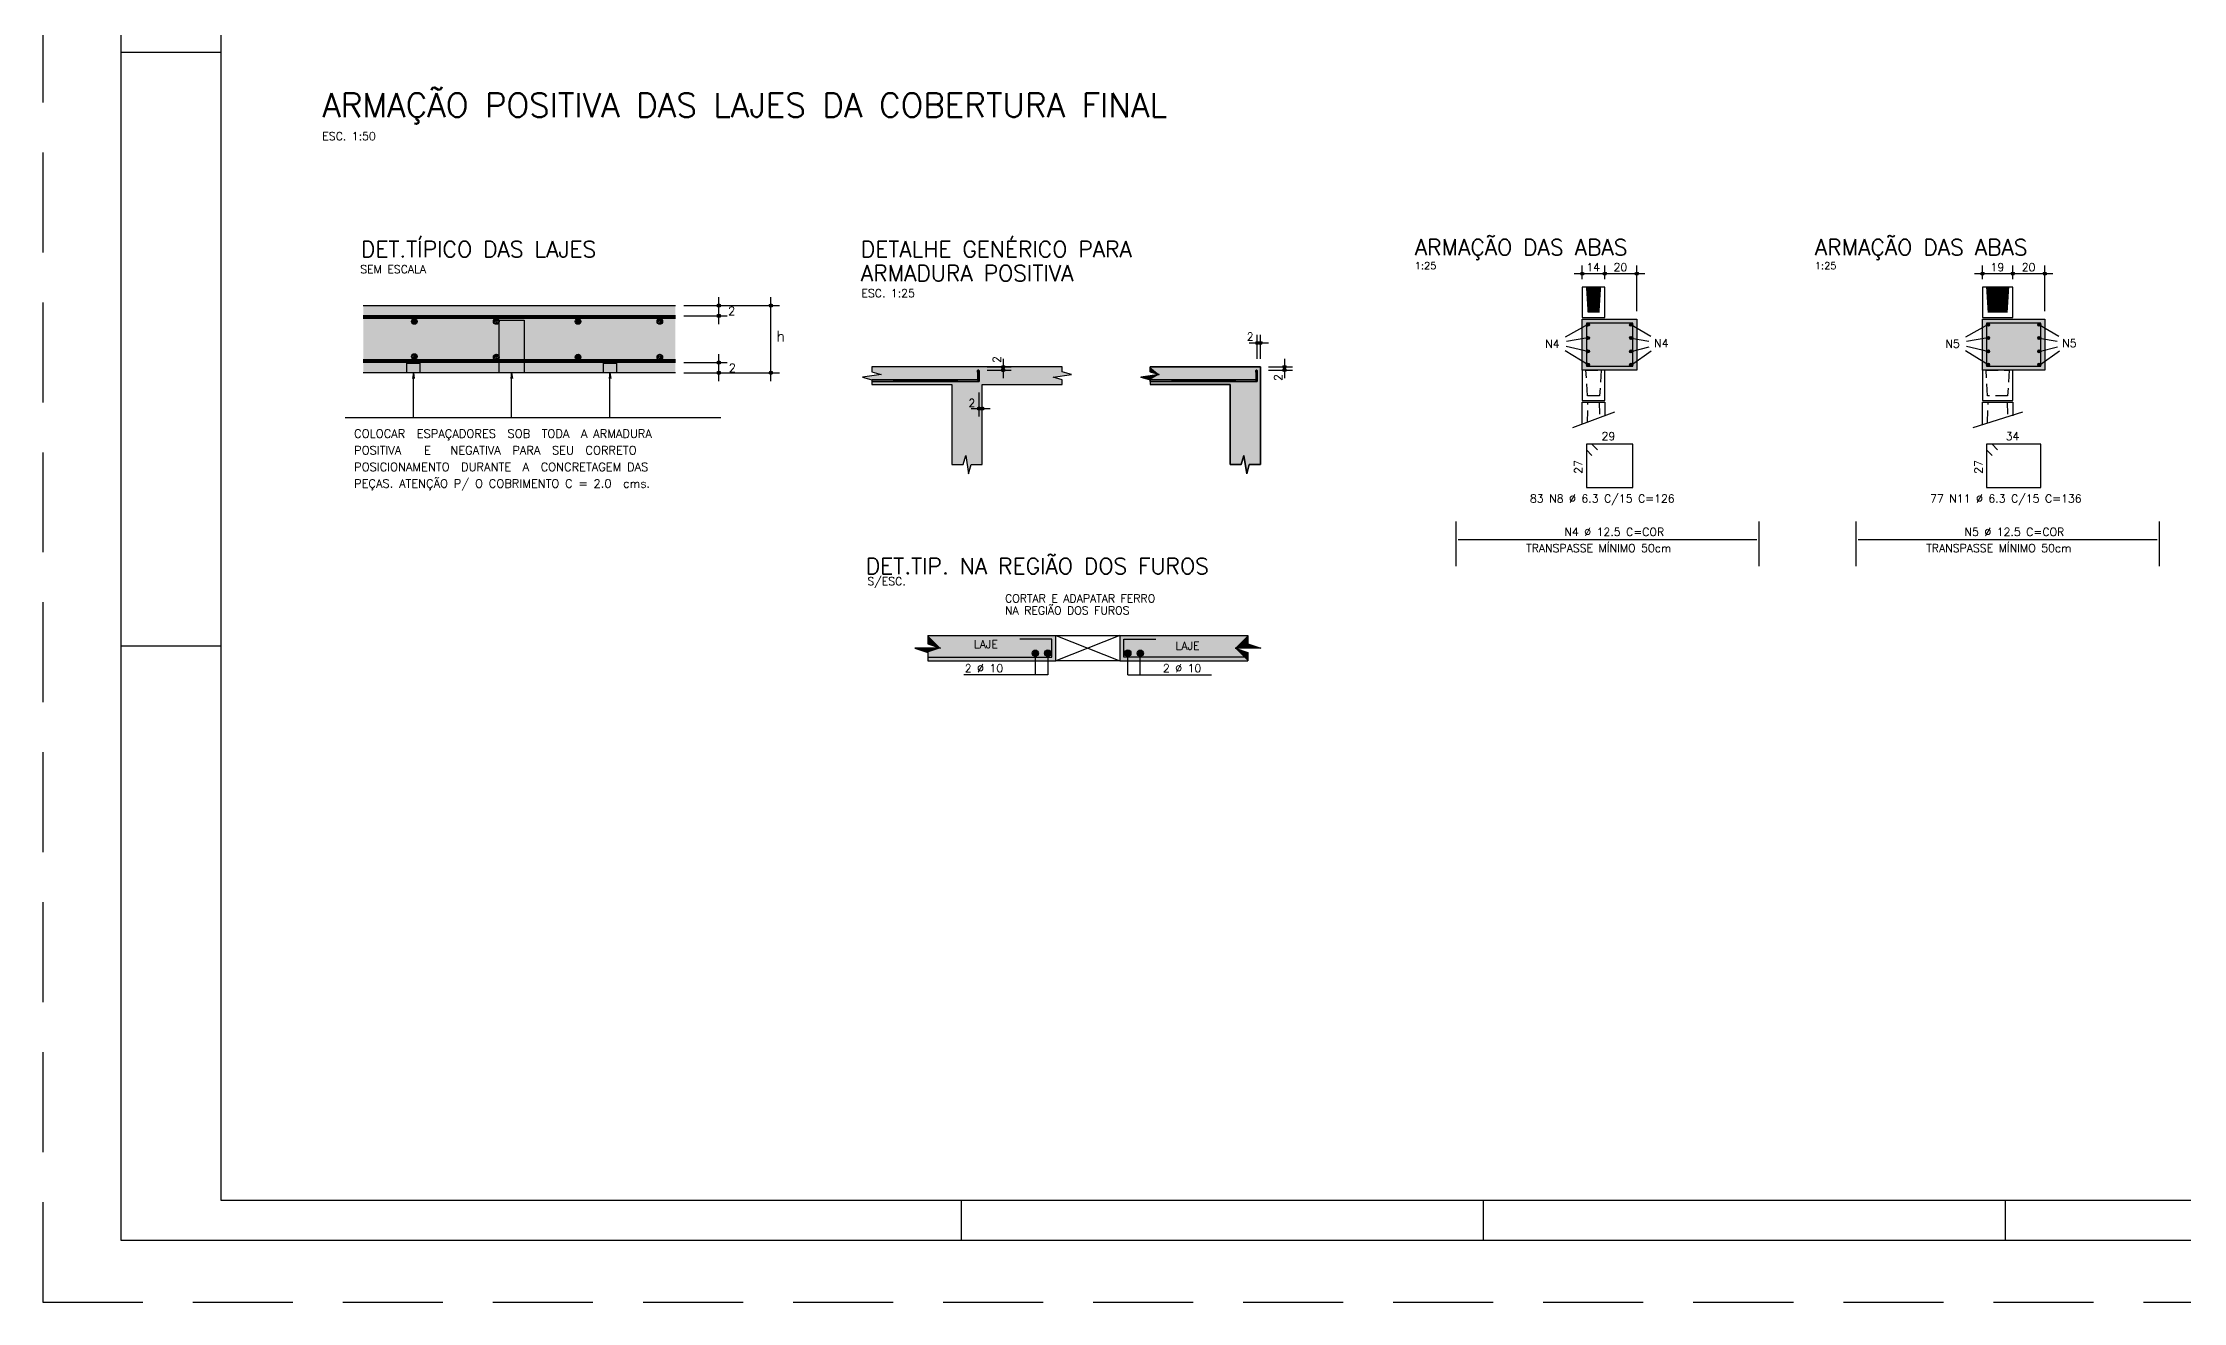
# Model space of a CAD drawing. Extents: x -1 to 121, y -1 to 61.
# Drawn here: x -1.4 to 52.1, y -1.4 to 30 of the extents above; entities that cross this region are included whole.
import ezdxf

# ---------------------------------------------------------------- set-up
doc = ezdxf.new("R2010")
doc.units = 0
doc.header["$MEASUREMENT"] = 0
for name, pattern in [('ESTILO_TQS_0001', [0.45, 0.3, -0.15]), ('ESTILO_TQS_0004', [3.3, 2, -0.4, 0.05, -0.4, 0.05, -0.4]), ('HIDDEN', [0.375, 0.25, -0.125])]:
    doc.linetypes.add(name, pattern=pattern)
doc.layers.get('0').update_dxf_attribs({"linetype": 'CONTINUOUS'})
doc.layers.get('Defpoints').update_dxf_attribs({"linetype": 'CONTINUOUS'})
for name, color, linetype in [('ARQ_FOLHA', 7, 'CONTINUOUS'), ('PENA_01', 1, 'CONTINUOUS'), ('PENA_02', 2, 'CONTINUOUS'), ('PENA_03', 3, 'CONTINUOUS'), ('PENA_04', 4, 'CONTINUOUS'), ('PENA_05', 5, 'CONTINUOUS'), ('PENA_06', 6, 'CONTINUOUS'), ('PENA_10', 253, 'CONTINUOUS')]:
    doc.layers.add(name, color=color, linetype=linetype)
doc.styles.get("Standard").update_dxf_attribs({"font": 'ROMANS.SHX'})

# ---------------------------------------------------------------- blocks, each defined once
blk = doc.blocks.new('FOLHA A1+1 - 1102 X 594')
at = {"layer": 'ARQ_FOLHA', "color": 1}
for p, q in [((-1164, 297), (-1189, 297)), ((-1164, 148.5), (-1189, 148.5)), ((-979, 10), (-979, 0)), ((-848.5, 10), (-848.5, 0)), ((-718, 0), (-718, 10))]:
    blk.add_line(p, q, dxfattribs=at)
for points in [[(-1189, 0), (0, 0), (0, 594), (-1189, 594)], [(-1164, 10), (-10, 10), (-10, 584), (-1164, 584)]]:
    blk.add_lwpolyline(points, close=True, dxfattribs=at)
at = {"layer": 'Defpoints', "color": 8, "linetype": 'HIDDEN', "ltscale": 100}
blk.add_lwpolyline([(-1208.5, 609.5), (-1208.5, -15.5), (19.5, -15.5), (19.5, 609.5)], close=True, dxfattribs=at)

msp = doc.modelspace()

# ---------------------------------------------------------------- linework, layer by layer
at = {"layer": 'PENA_01', "linetype": 'Continuous'}
for p, q in [((36.867, 24.273), (37.827, 24.273)), ((37.067, 24.136), (37.067, 24.473)), ((37.427, 24.273), (38.627, 24.273)), ((37.627, 24.136), (37.627, 24.473)), ((37.627, 24.136), (37.627, 24.473)), ((38.427, 23.336), (38.427, 24.473)), ((46.867, 24.273), (48.027, 24.273)), ((47.067, 24.136), (47.067, 24.473)), ((47.627, 24.273), (48.827, 24.273)), ((47.827, 24.136), (47.827, 24.473)), ((47.827, 24.136), (47.827, 24.473)), ((48.627, 23.336), (48.627, 24.473)), ((15.486, 23.007), (15.486, 23.683)), ((16.789, 21.583), (16.789, 23.683)), ((14.609, 23.473), (15.696, 23.473)), ((14.609, 23.217), (15.696, 23.217)), ((14.819, 23.473), (16.999, 23.473)), ((28.744, 22.538), (29.224, 22.538)), ((28.944, 22.138), (28.944, 22.738)), ((29.024, 22.138), (29.024, 22.738)), ((14.609, 22.049), (15.696, 22.049)), ((15.486, 21.583), (15.486, 22.259)), ((22.19, 21.938), (22.79, 21.938)), ((22.59, 22.138), (22.59, 21.658)), ((29.224, 21.938), (29.824, 21.938)), ((29.624, 22.138), (29.624, 21.658)), ((14.609, 21.793), (15.696, 21.793)), ((14.819, 21.793), (16.999, 21.793)), ((22.19, 21.858), (22.79, 21.858)), ((29.224, 21.858), (29.824, 21.858)), ((21.79, 20.898), (22.27, 20.898)), ((21.99, 20.698), (21.99, 21.298)), ((22.07, 20.698), (22.07, 21.298)), ((23.908, 15.227), (25.508, 14.587)), ((25.508, 15.227), (23.908, 14.587))]:
    msp.add_line(p, q, dxfattribs=at)
for points in [[(7.851, 20.676), (7.851, 21.793), (7.869, 21.654), (7.851, 21.793), (7.833, 21.654)], [(10.308, 20.676), (10.308, 21.793), (10.326, 21.654), (10.308, 21.793), (10.29, 21.654)], [(12.765, 20.676), (12.765, 21.793), (12.783, 21.654), (12.765, 21.793), (12.747, 21.654)]]:
    msp.add_lwpolyline(points, dxfattribs=at)
at = {"layer": 'PENA_02', "linetype": 'Continuous'}
for p, q in [((23.395, 14.78), (23.395, 14.24)), ((23.709, 14.782), (23.709, 14.24)), ((25.707, 14.24), (25.707, 14.782)), ((26.02, 14.24), (26.02, 14.78)), ((23.709, 14.24), (21.613, 14.24)), ((25.707, 14.24), (27.803, 14.24))]:
    msp.add_line(p, q, dxfattribs=at)
for centre, radius in [((37.067, 24.273), 0.04), ((37.067, 24.273), 0.02), ((37.627, 24.273), 0.04), ((37.627, 24.273), 0.04), ((37.627, 24.273), 0.02), ((37.627, 24.273), 0.02), ((38.427, 24.273), 0.04), ((38.427, 24.273), 0.02), ((47.067, 24.273), 0.04), ((47.067, 24.273), 0.02), ((47.827, 24.273), 0.04), ((47.827, 24.273), 0.04), ((47.827, 24.273), 0.02), ((47.827, 24.273), 0.02), ((48.627, 24.273), 0.04), ((48.627, 24.273), 0.02), ((15.486, 23.473), 0.042), ((15.486, 23.217), 0.042), ((15.486, 23.473), 0.021), ((15.486, 23.217), 0.021), ((16.789, 23.473), 0.042), ((16.789, 23.473), 0.021), ((28.944, 22.538), 0.04), ((28.944, 22.538), 0.02), ((29.024, 22.538), 0.04), ((29.024, 22.538), 0.02), ((15.486, 22.049), 0.042), ((15.486, 22.049), 0.021), ((22.59, 21.938), 0.04), ((22.59, 21.938), 0.02), ((29.624, 21.938), 0.04), ((29.624, 21.938), 0.02), ((15.486, 21.793), 0.042), ((15.486, 21.793), 0.021), ((16.789, 21.793), 0.042), ((16.789, 21.793), 0.021), ((22.59, 21.858), 0.04), ((22.59, 21.858), 0.02), ((29.624, 21.858), 0.04), ((29.624, 21.858), 0.02), ((21.99, 20.898), 0.04), ((21.99, 20.898), 0.02), ((22.07, 20.898), 0.04), ((22.07, 20.898), 0.02)]:
    msp.add_circle(centre, radius, dxfattribs=at)
at = {"layer": 'PENA_03', "linetype": 'Continuous'}
for p, q in [((37.067, 23.936), (37.067, 23.936)), ((37.627, 23.936), (37.627, 23.936)), ((37.627, 23.936), (37.627, 23.936)), ((47.067, 23.936), (47.067, 23.936)), ((47.827, 23.936), (47.827, 23.936)), ((47.827, 23.936), (47.827, 23.936)), ((6.598, 23.473), (14.399, 23.473)), ((14.399, 23.217), (6.598, 23.217)), ((14.399, 23.203), (6.598, 23.203)), ((14.399, 23.189), (6.598, 23.189)), ((14.399, 23.175), (6.598, 23.175)), ((14.399, 23.161), (6.598, 23.161)), ((14.399, 23.147), (6.598, 23.147)), ((7.809, 23.067), (7.889, 23.146)), ((7.82, 23.038), (7.918, 23.135)), ((7.822, 23.119), (7.837, 23.134)), ((7.84, 23.019), (7.937, 23.115)), ((7.87, 23.008), (7.948, 23.086)), ((9.854, 23.067), (9.934, 23.146)), ((9.865, 23.038), (9.962, 23.135)), ((9.867, 23.119), (9.881, 23.134)), ((9.885, 23.019), (9.982, 23.115)), ((9.914, 23.008), (9.992, 23.086)), ((11.899, 23.067), (11.978, 23.146)), ((11.91, 23.038), (12.007, 23.135)), ((11.912, 23.119), (11.926, 23.134)), ((11.93, 23.019), (12.026, 23.115)), ((11.959, 23.008), (12.037, 23.086)), ((13.943, 23.067), (14.023, 23.146)), ((13.954, 23.038), (14.052, 23.135)), ((13.956, 23.119), (13.971, 23.134)), ((13.975, 23.019), (14.071, 23.115)), ((14.004, 23.008), (14.082, 23.086)), ((38.427, 23.136), (38.427, 23.136)), ((48.627, 23.136), (48.627, 23.136)), ((37.208, 22.999), (36.64, 22.686)), ((37.203, 22.664), (36.67, 22.576)), ((38.295, 22.992), (38.775, 22.705)), ((38.295, 22.659), (38.732, 22.587)), ((47.208, 22.999), (46.64, 22.686)), ((47.203, 22.664), (46.67, 22.576)), ((48.495, 22.992), (48.975, 22.705)), ((48.495, 22.659), (48.932, 22.587)), ((14.399, 22.119), (6.598, 22.119)), ((14.399, 22.105), (6.598, 22.105)), ((14.399, 22.091), (6.598, 22.091)), ((14.399, 22.077), (6.598, 22.077)), ((14.399, 22.063), (6.598, 22.063)), ((14.399, 22.049), (6.598, 22.049)), ((7.809, 22.189), (7.889, 22.269)), ((7.82, 22.161), (7.918, 22.258)), ((7.822, 22.242), (7.837, 22.257)), ((7.84, 22.141), (7.937, 22.238)), ((7.87, 22.131), (7.948, 22.209)), ((9.854, 22.175), (9.934, 22.255)), ((9.865, 22.147), (9.962, 22.244)), ((9.867, 22.228), (9.881, 22.242)), ((9.885, 22.127), (9.982, 22.224)), ((9.914, 22.117), (9.992, 22.195)), ((11.899, 22.175), (11.978, 22.255)), ((11.91, 22.147), (12.007, 22.244)), ((11.912, 22.228), (11.926, 22.242)), ((11.93, 22.127), (12.026, 22.224)), ((11.959, 22.117), (12.037, 22.195)), ((13.943, 22.175), (14.023, 22.255)), ((13.954, 22.147), (14.052, 22.244)), ((13.956, 22.228), (13.971, 22.242)), ((13.975, 22.127), (14.071, 22.224)), ((14.004, 22.117), (14.082, 22.195)), ((29.024, 21.938), (28.944, 21.938)), ((28.944, 21.938), (28.944, 21.938)), ((29.024, 21.938), (29.024, 21.858)), ((29.024, 21.938), (29.024, 21.938)), ((29.024, 21.938), (29.024, 21.938)), ((37.21, 21.992), (36.64, 22.339)), ((37.203, 22.329), (36.666, 22.449)), ((38.288, 22.322), (38.74, 22.446)), ((38.299, 21.992), (38.79, 22.34)), ((47.21, 21.992), (46.64, 22.339)), ((47.203, 22.329), (46.666, 22.449)), ((48.488, 22.322), (48.94, 22.446)), ((48.499, 21.992), (48.99, 22.34)), ((14.399, 21.793), (6.598, 21.793)), ((19.31, 21.618), (19.31, 21.578)), ((21.95, 21.617), (19.31, 21.618)), ((19.31, 21.578), (21.99, 21.577)), ((20.55, 21.578), (20.55, 21.578)), ((21.95, 21.837), (21.95, 21.617)), ((21.99, 21.577), (21.99, 21.837)), ((28.904, 21.617), (26.264, 21.618)), ((26.264, 21.618), (26.264, 21.498)), ((26.264, 21.618), (26.264, 21.498)), ((26.264, 21.618), (26.264, 21.498)), ((26.264, 21.618), (26.264, 21.498)), ((26.264, 21.618), (26.264, 21.498)), ((26.264, 21.618), (26.264, 21.498)), ((26.264, 21.618), (26.264, 21.498)), ((26.264, 21.618), (26.264, 21.498)), ((26.264, 21.618), (26.264, 21.498)), ((26.264, 21.618), (26.264, 21.498)), ((26.264, 21.618), (26.264, 21.498)), ((26.264, 21.618), (26.264, 21.498)), ((26.264, 21.578), (28.944, 21.577)), ((28.904, 21.837), (28.904, 21.617)), ((28.944, 21.577), (28.944, 21.837)), ((29.024, 21.858), (29.024, 21.858)), ((6.147, 20.676), (15.538, 20.676)), ((37.87, 20.808), (36.824, 20.415)), ((48.07, 20.808), (46.824, 20.415)), ((20.708, 15.227), (23.908, 15.227)), ((23.908, 14.587), (23.908, 15.227)), ((23.908, 15.227), (25.508, 15.227)), ((25.508, 15.227), (28.708, 15.227)), ((25.508, 15.227), (25.508, 14.587)), ((20.708, 14.587), (23.908, 14.587)), ((25.508, 14.587), (23.908, 14.587)), ((25.508, 14.587), (28.708, 14.587))]:
    msp.add_line(p, q, dxfattribs=at)
at = {"layer": 'PENA_03', "linetype": 'ESTILO_TQS_0004'}
for p, q in [((33.91, 16.956), (33.91, 18.073)), ((41.48, 18.073), (41.48, 16.956)), ((43.91, 16.956), (43.91, 18.073)), ((51.48, 18.073), (51.48, 16.956))]:
    msp.add_line(p, q, dxfattribs=at)
at = {"layer": 'PENA_03', "linetype": 'Continuous'}
for points in [[(37.627, 23.936), (37.067, 23.936), (37.067, 23.176), (37.627, 23.176), (37.627, 23.936)], [(47.827, 23.936), (47.067, 23.936), (47.067, 23.176), (47.827, 23.176), (47.827, 23.936)], [(9.997, 23.108), (10.619, 23.108), (10.619, 21.793), (9.997, 21.793), (9.997, 23.108)], [(37.067, 23.136), (38.427, 23.136), (38.427, 21.856), (37.067, 21.856), (37.067, 23.136)], [(47.067, 23.136), (48.627, 23.136), (48.627, 21.856), (47.067, 21.856), (47.067, 23.136)], [(7.69, 22.033), (8.012, 22.033), (8.012, 21.793), (7.69, 21.793), (7.69, 22.033)], [(12.604, 22.033), (12.926, 22.033), (12.926, 21.793), (12.604, 21.793), (12.604, 22.033)], [(22.07, 21.498), (24.07, 21.498), (24.07, 21.618), (23.84, 21.684), (24.301, 21.751), (24.07, 21.818), (24.07, 21.938), (19.31, 21.938), (19.31, 21.818), (19.541, 21.751), (19.08, 21.684), (19.31, 21.618), (19.31, 21.498), (21.31, 21.498), (21.31, 19.498), (21.59, 19.498), (21.657, 19.729), (21.724, 19.267), (21.79, 19.498), (22.07, 19.498), (22.07, 21.498)], [(26.264, 21.498), (28.264, 21.498), (28.264, 19.498), (28.544, 19.498), (28.611, 19.729), (28.678, 19.267), (28.744, 19.498), (29.024, 19.498), (29.024, 21.938), (26.264, 21.938), (26.264, 21.818), (26.495, 21.751), (26.034, 21.684), (26.264, 21.618), (26.264, 21.498)], [(26.264, 21.618), (26.034, 21.684), (26.495, 21.751), (26.264, 21.818), (26.264, 21.938), (29.024, 21.938), (29.024, 19.498), (28.744, 19.498), (28.678, 19.267), (28.611, 19.729), (28.544, 19.498), (28.264, 19.498), (28.264, 21.498), (26.264, 21.498)], [(21.99, 21.577), (21.99, 21.837), (21.99, 21.842), (21.989, 21.846), (21.987, 21.849), (21.984, 21.852), (21.98, 21.855), (21.977, 21.856), (21.973, 21.857), (21.968, 21.857), (21.964, 21.856), (21.96, 21.855), (21.957, 21.852), (21.954, 21.849), (21.952, 21.846), (21.951, 21.842), (21.95, 21.837), (21.95, 21.617), (19.31, 21.618), (19.31, 21.578), (21.99, 21.577)], [(21.99, 21.577), (19.31, 21.618), (19.31, 21.578), (21.99, 21.577)], [(21.99, 21.577), (21.95, 21.617), (19.31, 21.618), (21.99, 21.577)], [(21.99, 21.577), (21.951, 21.842), (21.95, 21.837), (21.99, 21.577)], [(21.99, 21.577), (21.95, 21.837), (21.95, 21.617), (21.99, 21.577)], [(21.99, 21.577), (21.952, 21.846), (21.951, 21.842), (21.99, 21.577)], [(21.99, 21.577), (21.954, 21.849), (21.952, 21.846), (21.99, 21.577)], [(21.99, 21.577), (21.957, 21.852), (21.954, 21.849), (21.99, 21.577)], [(21.99, 21.577), (21.96, 21.855), (21.957, 21.852), (21.99, 21.577)], [(21.99, 21.577), (21.964, 21.856), (21.96, 21.855), (21.99, 21.577)], [(21.99, 21.577), (21.968, 21.857), (21.964, 21.856), (21.99, 21.577)], [(21.99, 21.577), (21.973, 21.857), (21.968, 21.857), (21.99, 21.577)], [(21.99, 21.577), (21.977, 21.856), (21.973, 21.857), (21.99, 21.577)], [(21.99, 21.577), (21.98, 21.855), (21.977, 21.856), (21.99, 21.577)], [(21.99, 21.577), (21.984, 21.852), (21.98, 21.855), (21.99, 21.577)], [(21.99, 21.577), (21.987, 21.849), (21.984, 21.852), (21.99, 21.577)], [(21.99, 21.577), (21.989, 21.846), (21.987, 21.849), (21.99, 21.577)], [(21.99, 21.577), (21.99, 21.842), (21.989, 21.846), (21.99, 21.577)], [(21.99, 21.577), (21.99, 21.837), (21.99, 21.842), (21.99, 21.577)], [(28.944, 21.577), (28.944, 21.837), (28.944, 21.842), (28.943, 21.846), (28.941, 21.849), (28.938, 21.852), (28.934, 21.855), (28.931, 21.856), (28.927, 21.857), (28.922, 21.857), (28.918, 21.856), (28.914, 21.855), (28.911, 21.852), (28.908, 21.849), (28.906, 21.846), (28.905, 21.842), (28.904, 21.837), (28.904, 21.617), (26.264, 21.618), (26.264, 21.578), (28.944, 21.577)], [(26.264, 21.578), (26.264, 21.618)], [(28.944, 21.577), (26.264, 21.618), (26.264, 21.578), (28.944, 21.577)], [(28.944, 21.577), (28.904, 21.617), (26.264, 21.618), (28.944, 21.577)], [(28.944, 21.577), (28.905, 21.842), (28.904, 21.837), (28.944, 21.577)], [(28.944, 21.577), (28.904, 21.837), (28.904, 21.617), (28.944, 21.577)], [(28.944, 21.577), (28.906, 21.846), (28.905, 21.842), (28.944, 21.577)], [(28.944, 21.577), (28.908, 21.849), (28.906, 21.846), (28.944, 21.577)], [(28.944, 21.577), (28.911, 21.852), (28.908, 21.849), (28.944, 21.577)], [(28.944, 21.577), (28.914, 21.855), (28.911, 21.852), (28.944, 21.577)], [(28.944, 21.577), (28.918, 21.856), (28.914, 21.855), (28.944, 21.577)], [(28.944, 21.577), (28.922, 21.857), (28.918, 21.856), (28.944, 21.577)], [(28.944, 21.577), (28.927, 21.857), (28.922, 21.857), (28.944, 21.577)], [(28.944, 21.577), (28.931, 21.856), (28.927, 21.857), (28.944, 21.577)], [(28.944, 21.577), (28.934, 21.855), (28.931, 21.856), (28.944, 21.577)], [(28.944, 21.577), (28.938, 21.852), (28.934, 21.855), (28.944, 21.577)], [(28.944, 21.577), (28.941, 21.849), (28.938, 21.852), (28.944, 21.577)], [(28.944, 21.577), (28.943, 21.846), (28.941, 21.849), (28.944, 21.577)], [(28.944, 21.577), (28.944, 21.842), (28.943, 21.846), (28.944, 21.577)], [(28.944, 21.577), (28.944, 21.837), (28.944, 21.842), (28.944, 21.577)], [(37.627, 21.856), (37.067, 21.856), (37.067, 21.096), (37.627, 21.096), (37.627, 21.856)], [(47.827, 21.856), (47.067, 21.856), (47.067, 21.096), (47.827, 21.096), (47.827, 21.856)], [(37.067, 20.506), (37.067, 21.056), (37.627, 21.056), (37.627, 20.717)], [(47.067, 20.506), (47.067, 21.056), (47.827, 21.056), (47.827, 20.717)], [(20.708, 15.227), (20.708, 15.014), (21.028, 14.907), (20.388, 14.907), (20.708, 14.801), (20.708, 14.587)], [(28.708, 15.227), (28.708, 15.014), (29.028, 14.907), (28.388, 14.907), (28.708, 14.801), (28.708, 14.587)]]:
    msp.add_lwpolyline(points, dxfattribs=at)
at = {"layer": 'PENA_03', "linetype": 'ESTILO_TQS_0001'}
for points in [[(37.497, 21.216), (37.197, 21.216), (37.157, 21.856), (37.537, 21.856), (37.497, 21.216)], [(47.697, 21.216), (47.197, 21.216), (47.157, 21.856), (47.737, 21.856), (47.697, 21.216)], [(37.194, 20.554), (37.207, 21.056), (37.487, 21.056), (37.497, 20.668)], [(47.194, 20.554), (47.207, 21.056), (47.687, 21.056), (47.697, 20.668)]]:
    msp.add_lwpolyline(points, dxfattribs=at)
at = {"layer": 'PENA_03', "linetype": 'Continuous'}
for centre, radius in [((7.878, 23.077), 0.07), ((9.923, 23.077), 0.07), ((11.968, 23.077), 0.07), ((14.012, 23.077), 0.07), ((37.207, 22.996), 0.04), ((38.287, 22.996), 0.04), ((47.207, 22.996), 0.04), ((48.487, 22.996), 0.04), ((37.207, 22.663), 0.04), ((38.287, 22.663), 0.04), ((47.207, 22.663), 0.04), ((48.487, 22.663), 0.04), ((7.878, 22.2), 0.07), ((9.923, 22.186), 0.07), ((11.968, 22.186), 0.07), ((14.012, 22.186), 0.07), ((37.207, 22.329), 0.04), ((37.207, 21.996), 0.04), ((38.287, 22.329), 0.04), ((38.287, 21.996), 0.04), ((47.207, 22.329), 0.04), ((47.207, 21.996), 0.04), ((48.487, 22.329), 0.04), ((48.487, 21.996), 0.04), ((23.395, 14.78), 0.08), ((23.709, 14.782), 0.08), ((25.707, 14.782), 0.08), ((26.02, 14.78), 0.08)]:
    msp.add_circle(centre, radius, dxfattribs=at)
for points in [[(37.247, 22.996), (37.187, 23.031), (37.17, 23.01)], [(37.247, 22.996), (37.17, 23.01), (37.17, 22.982)], [(37.247, 22.996), (37.214, 23.035), (37.187, 23.031)], [(37.247, 22.996), (37.238, 23.022), (37.214, 23.035)], [(38.327, 22.996), (38.267, 23.031), (38.25, 23.01)], [(38.327, 22.996), (38.25, 23.01), (38.25, 22.982)], [(38.327, 22.996), (38.294, 23.035), (38.267, 23.031)], [(38.327, 22.996), (38.318, 23.022), (38.294, 23.035)], [(47.247, 22.996), (47.187, 23.031), (47.17, 23.01)], [(47.247, 22.996), (47.17, 23.01), (47.17, 22.982)], [(47.247, 22.996), (47.214, 23.035), (47.187, 23.031)], [(47.247, 22.996), (47.238, 23.022), (47.214, 23.035)], [(48.527, 22.996), (48.467, 23.031), (48.45, 23.01)], [(48.527, 22.996), (48.45, 23.01), (48.45, 22.982)], [(48.527, 22.996), (48.494, 23.035), (48.467, 23.031)], [(48.527, 22.996), (48.518, 23.022), (48.494, 23.035)], [(37.247, 22.996), (37.17, 22.982), (37.187, 22.961)], [(37.247, 22.663), (37.187, 22.697), (37.17, 22.676)], [(37.247, 22.663), (37.17, 22.676), (37.17, 22.649)], [(37.247, 22.663), (37.17, 22.649), (37.187, 22.628)], [(37.247, 22.996), (37.187, 22.961), (37.214, 22.957)], [(37.247, 22.663), (37.214, 22.702), (37.187, 22.697)], [(37.247, 22.663), (37.187, 22.628), (37.214, 22.623)], [(37.247, 22.996), (37.214, 22.957), (37.238, 22.97)], [(37.247, 22.663), (37.238, 22.688), (37.214, 22.702)], [(37.247, 22.663), (37.214, 22.623), (37.238, 22.637)], [(37.247, 22.996), (37.238, 22.97), (37.247, 22.996)], [(37.247, 22.663), (37.238, 22.637), (37.247, 22.663)], [(38.327, 22.996), (38.25, 22.982), (38.267, 22.961)], [(38.327, 22.663), (38.267, 22.697), (38.25, 22.676)], [(38.327, 22.663), (38.25, 22.676), (38.25, 22.649)], [(38.327, 22.663), (38.25, 22.649), (38.267, 22.628)], [(38.327, 22.996), (38.267, 22.961), (38.294, 22.957)], [(38.327, 22.663), (38.294, 22.702), (38.267, 22.697)], [(38.327, 22.663), (38.267, 22.628), (38.294, 22.623)], [(38.327, 22.996), (38.294, 22.957), (38.318, 22.97)], [(38.327, 22.663), (38.318, 22.688), (38.294, 22.702)], [(38.327, 22.663), (38.294, 22.623), (38.318, 22.637)], [(38.327, 22.996), (38.318, 22.97), (38.327, 22.996)], [(38.327, 22.663), (38.318, 22.637), (38.327, 22.663)], [(47.247, 22.996), (47.17, 22.982), (47.187, 22.961)], [(47.247, 22.663), (47.187, 22.697), (47.17, 22.676)], [(47.247, 22.663), (47.17, 22.676), (47.17, 22.649)], [(47.247, 22.663), (47.17, 22.649), (47.187, 22.628)], [(47.247, 22.996), (47.187, 22.961), (47.214, 22.957)], [(47.247, 22.663), (47.214, 22.702), (47.187, 22.697)], [(47.247, 22.663), (47.187, 22.628), (47.214, 22.623)], [(47.247, 22.996), (47.214, 22.957), (47.238, 22.97)], [(47.247, 22.663), (47.238, 22.688), (47.214, 22.702)], [(47.247, 22.663), (47.214, 22.623), (47.238, 22.637)], [(47.247, 22.996), (47.238, 22.97), (47.247, 22.996)], [(47.247, 22.663), (47.238, 22.637), (47.247, 22.663)], [(48.527, 22.996), (48.45, 22.982), (48.467, 22.961)], [(48.527, 22.663), (48.467, 22.697), (48.45, 22.676)], [(48.527, 22.663), (48.45, 22.676), (48.45, 22.649)], [(48.527, 22.663), (48.45, 22.649), (48.467, 22.628)], [(48.527, 22.996), (48.467, 22.961), (48.494, 22.957)], [(48.527, 22.663), (48.494, 22.702), (48.467, 22.697)], [(48.527, 22.663), (48.467, 22.628), (48.494, 22.623)], [(48.527, 22.996), (48.494, 22.957), (48.518, 22.97)], [(48.527, 22.663), (48.518, 22.688), (48.494, 22.702)], [(48.527, 22.663), (48.494, 22.623), (48.518, 22.637)], [(48.527, 22.996), (48.518, 22.97), (48.527, 22.996)], [(48.527, 22.663), (48.518, 22.637), (48.527, 22.663)], [(37.247, 22.329), (37.187, 22.364), (37.17, 22.343)], [(37.247, 22.329), (37.17, 22.343), (37.17, 22.316)], [(37.247, 22.329), (37.17, 22.316), (37.187, 22.295)], [(37.247, 21.996), (37.187, 22.031), (37.17, 22.01)], [(37.247, 21.996), (37.17, 22.01), (37.17, 21.982)], [(37.247, 21.996), (37.17, 21.982), (37.187, 21.961)], [(37.247, 22.329), (37.214, 22.369), (37.187, 22.364)], [(37.247, 22.329), (37.187, 22.295), (37.214, 22.29)], [(37.247, 21.996), (37.214, 22.035), (37.187, 22.031)], [(37.247, 21.996), (37.187, 21.961), (37.214, 21.957)], [(37.247, 22.329), (37.238, 22.355), (37.214, 22.369)], [(37.247, 22.329), (37.214, 22.29), (37.238, 22.304)], [(37.247, 21.996), (37.238, 22.022), (37.214, 22.035)], [(37.247, 21.996), (37.214, 21.957), (37.238, 21.97)], [(37.247, 22.329), (37.238, 22.304), (37.247, 22.329)], [(37.247, 21.996), (37.238, 21.97), (37.247, 21.996)], [(38.327, 22.329), (38.267, 22.364), (38.25, 22.343)], [(38.327, 22.329), (38.25, 22.343), (38.25, 22.316)], [(38.327, 22.329), (38.25, 22.316), (38.267, 22.295)], [(38.327, 21.996), (38.267, 22.031), (38.25, 22.01)], [(38.327, 21.996), (38.25, 22.01), (38.25, 21.982)], [(38.327, 21.996), (38.25, 21.982), (38.267, 21.961)], [(38.327, 22.329), (38.294, 22.369), (38.267, 22.364)], [(38.327, 22.329), (38.267, 22.295), (38.294, 22.29)], [(38.327, 21.996), (38.294, 22.035), (38.267, 22.031)], [(38.327, 21.996), (38.267, 21.961), (38.294, 21.957)], [(38.327, 22.329), (38.318, 22.355), (38.294, 22.369)], [(38.327, 22.329), (38.294, 22.29), (38.318, 22.304)], [(38.327, 21.996), (38.318, 22.022), (38.294, 22.035)], [(38.327, 21.996), (38.294, 21.957), (38.318, 21.97)], [(38.327, 22.329), (38.318, 22.304), (38.327, 22.329)], [(38.327, 21.996), (38.318, 21.97), (38.327, 21.996)], [(47.247, 22.329), (47.187, 22.364), (47.17, 22.343)], [(47.247, 22.329), (47.17, 22.343), (47.17, 22.316)], [(47.247, 22.329), (47.17, 22.316), (47.187, 22.295)], [(47.247, 21.996), (47.187, 22.031), (47.17, 22.01)], [(47.247, 21.996), (47.17, 22.01), (47.17, 21.982)], [(47.247, 21.996), (47.17, 21.982), (47.187, 21.961)], [(47.247, 22.329), (47.214, 22.369), (47.187, 22.364)], [(47.247, 22.329), (47.187, 22.295), (47.214, 22.29)], [(47.247, 21.996), (47.214, 22.035), (47.187, 22.031)], [(47.247, 21.996), (47.187, 21.961), (47.214, 21.957)], [(47.247, 22.329), (47.238, 22.355), (47.214, 22.369)], [(47.247, 22.329), (47.214, 22.29), (47.238, 22.304)], [(47.247, 21.996), (47.238, 22.022), (47.214, 22.035)], [(47.247, 21.996), (47.214, 21.957), (47.238, 21.97)], [(47.247, 22.329), (47.238, 22.304), (47.247, 22.329)], [(47.247, 21.996), (47.238, 21.97), (47.247, 21.996)], [(48.527, 22.329), (48.467, 22.364), (48.45, 22.343)], [(48.527, 22.329), (48.45, 22.343), (48.45, 22.316)], [(48.527, 22.329), (48.45, 22.316), (48.467, 22.295)], [(48.527, 21.996), (48.467, 22.031), (48.45, 22.01)], [(48.527, 21.996), (48.45, 22.01), (48.45, 21.982)], [(48.527, 21.996), (48.45, 21.982), (48.467, 21.961)], [(48.527, 22.329), (48.494, 22.369), (48.467, 22.364)], [(48.527, 22.329), (48.467, 22.295), (48.494, 22.29)], [(48.527, 21.996), (48.494, 22.035), (48.467, 22.031)], [(48.527, 21.996), (48.467, 21.961), (48.494, 21.957)], [(48.527, 22.329), (48.518, 22.355), (48.494, 22.369)], [(48.527, 22.329), (48.494, 22.29), (48.518, 22.304)], [(48.527, 21.996), (48.518, 22.022), (48.494, 22.035)], [(48.527, 21.996), (48.494, 21.957), (48.518, 21.97)], [(48.527, 22.329), (48.518, 22.304), (48.527, 22.329)], [(48.527, 21.996), (48.518, 21.97), (48.527, 21.996)], [(21.99, 21.577), (19.31, 21.618), (19.31, 21.578)], [(21.99, 21.577), (21.95, 21.617), (19.31, 21.618)], [(21.99, 21.577), (19.31, 21.618), (21.99, 21.577)], [(21.99, 21.577), (19.31, 21.578), (21.99, 21.577)], [(21.99, 21.577), (21.951, 21.842), (21.95, 21.837)], [(21.99, 21.577), (21.95, 21.837), (21.95, 21.617)], [(21.99, 21.577), (21.95, 21.837), (21.99, 21.577)], [(21.99, 21.577), (21.95, 21.617), (21.99, 21.577)], [(21.99, 21.577), (21.952, 21.846), (21.951, 21.842)], [(21.99, 21.577), (21.951, 21.842), (21.99, 21.577)], [(21.99, 21.577), (21.954, 21.849), (21.952, 21.846)], [(21.99, 21.577), (21.952, 21.846), (21.99, 21.577)], [(21.99, 21.577), (21.957, 21.852), (21.954, 21.849)], [(21.99, 21.577), (21.954, 21.849), (21.99, 21.577)], [(21.99, 21.577), (21.96, 21.855), (21.957, 21.852)], [(21.99, 21.577), (21.957, 21.852), (21.99, 21.577)], [(21.99, 21.577), (21.964, 21.856), (21.96, 21.855)], [(21.99, 21.577), (21.96, 21.855), (21.99, 21.577)], [(21.99, 21.577), (21.968, 21.857), (21.964, 21.856)], [(21.99, 21.577), (21.964, 21.856), (21.99, 21.577)], [(21.99, 21.577), (21.973, 21.857), (21.968, 21.857)], [(21.99, 21.577), (21.968, 21.857), (21.99, 21.577)], [(21.99, 21.577), (21.977, 21.856), (21.973, 21.857)], [(21.99, 21.577), (21.973, 21.857), (21.99, 21.577)], [(21.99, 21.577), (21.98, 21.855), (21.977, 21.856)], [(21.99, 21.577), (21.977, 21.856), (21.99, 21.577)], [(21.99, 21.577), (21.984, 21.852), (21.98, 21.855)], [(21.99, 21.577), (21.98, 21.855), (21.99, 21.577)], [(21.99, 21.577), (21.987, 21.849), (21.984, 21.852)], [(21.99, 21.577), (21.984, 21.852), (21.99, 21.577)], [(21.99, 21.577), (21.989, 21.846), (21.987, 21.849)], [(21.99, 21.577), (21.987, 21.849), (21.99, 21.577)], [(21.99, 21.577), (21.99, 21.842), (21.989, 21.846)], [(21.99, 21.577), (21.989, 21.846), (21.99, 21.577)], [(21.99, 21.577), (21.99, 21.837), (21.99, 21.842)], [(21.99, 21.577), (21.99, 21.842), (21.99, 21.577)], [(28.944, 21.577), (26.264, 21.618), (26.264, 21.578)], [(28.944, 21.577), (28.904, 21.617), (26.264, 21.618)], [(28.944, 21.577), (26.264, 21.618), (28.944, 21.577)], [(28.944, 21.577), (26.264, 21.578), (28.944, 21.577)], [(28.944, 21.577), (28.905, 21.842), (28.904, 21.837)], [(28.944, 21.577), (28.904, 21.837), (28.904, 21.617)], [(28.944, 21.577), (28.904, 21.837), (28.944, 21.577)], [(28.944, 21.577), (28.904, 21.617), (28.944, 21.577)], [(28.944, 21.577), (28.906, 21.846), (28.905, 21.842)], [(28.944, 21.577), (28.905, 21.842), (28.944, 21.577)], [(28.944, 21.577), (28.908, 21.849), (28.906, 21.846)], [(28.944, 21.577), (28.906, 21.846), (28.944, 21.577)], [(28.944, 21.577), (28.911, 21.852), (28.908, 21.849)], [(28.944, 21.577), (28.908, 21.849), (28.944, 21.577)], [(28.944, 21.577), (28.914, 21.855), (28.911, 21.852)], [(28.944, 21.577), (28.911, 21.852), (28.944, 21.577)], [(28.944, 21.577), (28.918, 21.856), (28.914, 21.855)], [(28.944, 21.577), (28.914, 21.855), (28.944, 21.577)], [(28.944, 21.577), (28.922, 21.857), (28.918, 21.856)], [(28.944, 21.577), (28.918, 21.856), (28.944, 21.577)], [(28.944, 21.577), (28.927, 21.857), (28.922, 21.857)], [(28.944, 21.577), (28.922, 21.857), (28.944, 21.577)], [(28.944, 21.577), (28.931, 21.856), (28.927, 21.857)], [(28.944, 21.577), (28.927, 21.857), (28.944, 21.577)], [(28.944, 21.577), (28.934, 21.855), (28.931, 21.856)], [(28.944, 21.577), (28.931, 21.856), (28.944, 21.577)], [(28.944, 21.577), (28.938, 21.852), (28.934, 21.855)], [(28.944, 21.577), (28.934, 21.855), (28.944, 21.577)], [(28.944, 21.577), (28.941, 21.849), (28.938, 21.852)], [(28.944, 21.577), (28.938, 21.852), (28.944, 21.577)], [(28.944, 21.577), (28.943, 21.846), (28.941, 21.849)], [(28.944, 21.577), (28.941, 21.849), (28.944, 21.577)], [(28.944, 21.577), (28.944, 21.842), (28.943, 21.846)], [(28.944, 21.577), (28.943, 21.846), (28.944, 21.577)], [(28.944, 21.577), (28.944, 21.837), (28.944, 21.842)], [(28.944, 21.577), (28.944, 21.842), (28.944, 21.577)], [(23.475, 14.78), (23.355, 14.849), (23.32, 14.807)], [(23.475, 14.78), (23.32, 14.807), (23.32, 14.753)], [(23.475, 14.78), (23.32, 14.753), (23.355, 14.711)], [(23.475, 14.78), (23.409, 14.859), (23.355, 14.849)], [(23.475, 14.78), (23.355, 14.711), (23.409, 14.701)], [(23.475, 14.78), (23.456, 14.831), (23.409, 14.859)], [(23.475, 14.78), (23.409, 14.701), (23.456, 14.728)], [(23.475, 14.78), (23.456, 14.728), (23.475, 14.78)], [(23.789, 14.782), (23.669, 14.852), (23.634, 14.81)], [(23.789, 14.782), (23.634, 14.81), (23.634, 14.755)], [(23.789, 14.782), (23.634, 14.755), (23.669, 14.713)], [(23.789, 14.782), (23.723, 14.861), (23.669, 14.852)], [(23.789, 14.782), (23.669, 14.713), (23.723, 14.704)], [(23.789, 14.782), (23.77, 14.834), (23.723, 14.861)], [(23.789, 14.782), (23.723, 14.704), (23.77, 14.731)], [(23.789, 14.782), (23.77, 14.731), (23.789, 14.782)], [(25.787, 14.782), (25.667, 14.852), (25.632, 14.81)], [(25.787, 14.782), (25.632, 14.81), (25.632, 14.755)], [(25.787, 14.782), (25.632, 14.755), (25.667, 14.713)], [(25.787, 14.782), (25.721, 14.861), (25.667, 14.852)], [(25.787, 14.782), (25.667, 14.713), (25.721, 14.704)], [(25.787, 14.782), (25.768, 14.834), (25.721, 14.861)], [(25.787, 14.782), (25.721, 14.704), (25.768, 14.731)], [(25.787, 14.782), (25.768, 14.731), (25.787, 14.782)], [(26.1, 14.78), (25.98, 14.849), (25.945, 14.807)], [(26.1, 14.78), (25.945, 14.807), (25.945, 14.753)], [(26.1, 14.78), (25.945, 14.753), (25.98, 14.711)], [(26.1, 14.78), (26.034, 14.859), (25.98, 14.849)], [(26.1, 14.78), (25.98, 14.711), (26.034, 14.701)], [(26.1, 14.78), (26.082, 14.831), (26.034, 14.859)], [(26.1, 14.78), (26.034, 14.701), (26.082, 14.728)], [(26.1, 14.78), (26.082, 14.728), (26.1, 14.78)]]:
    msp.add_solid(points, dxfattribs=at)
at = {"layer": 'PENA_04', "linetype": 'Continuous'}
for p, q in [((37.167, 23.036), (37.167, 21.956)), ((38.327, 23.036), (37.167, 23.036)), ((38.327, 21.956), (38.327, 23.036)), ((47.167, 23.036), (47.167, 21.956)), ((48.527, 23.036), (47.167, 23.036)), ((48.527, 21.956), (48.527, 23.036)), ((37.167, 21.956), (38.327, 21.956)), ((47.167, 21.956), (48.527, 21.956))]:
    msp.add_line(p, q, dxfattribs=at)
at = {"layer": 'PENA_05', "linetype": 'Continuous'}
for p, q in [((37.307, 20.007), (37.167, 20.007)), ((37.167, 20.007), (37.167, 18.927)), ((38.327, 20.007), (37.167, 20.007)), ((37.167, 20.007), (37.167, 19.867)), ((37.167, 19.867), (37.307, 19.727)), ((37.447, 19.867), (37.307, 20.007)), ((38.327, 18.927), (38.327, 20.007)), ((47.307, 20.007), (47.167, 20.007)), ((47.167, 20.007), (47.167, 18.927)), ((48.527, 20.007), (47.167, 20.007)), ((47.167, 20.007), (47.167, 19.867)), ((47.167, 19.867), (47.307, 19.727)), ((47.447, 19.867), (47.307, 20.007)), ((48.527, 18.927), (48.527, 20.007)), ((37.167, 18.927), (38.327, 18.927)), ((47.167, 18.927), (48.527, 18.927)), ((33.96, 17.627), (41.43, 17.627)), ((43.96, 17.627), (51.43, 17.627)), ((23.812, 15.131), (23.012, 15.131)), ((25.604, 15.131), (26.404, 15.131))]:
    msp.add_line(p, q, dxfattribs=at)
for points in [[(20.708, 14.683), (23.812, 14.683), (23.812, 15.131)], [(28.708, 14.683), (25.604, 14.683), (25.604, 15.131)]]:
    msp.add_lwpolyline(points, dxfattribs=at)
at = {"layer": 'PENA_10', "linetype": 'Continuous'}
for points in [[(37.537, 23.936), (37.197, 23.296), (37.157, 23.936)], [(37.537, 23.936), (37.157, 23.936), (37.537, 23.936)], [(37.537, 23.936), (37.497, 23.296), (37.197, 23.296)], [(47.737, 23.936), (47.197, 23.296), (47.157, 23.936)], [(47.737, 23.936), (47.157, 23.936), (47.737, 23.936)], [(47.737, 23.936), (47.697, 23.296), (47.197, 23.296)], [(14.399, 21.793), (6.598, 21.793), (6.598, 23.473)], [(14.399, 21.793), (6.598, 23.473), (14.399, 23.473)], [(14.399, 21.793), (14.399, 23.473), (14.399, 21.793)], [(37.067, 23.136), (38.427, 23.136), (38.427, 21.856)], [(37.067, 23.136), (38.427, 21.856), (37.067, 21.856)], [(37.067, 23.136), (37.067, 21.856), (37.067, 23.136)], [(47.067, 23.136), (48.627, 23.136), (48.627, 21.856)], [(47.067, 23.136), (48.627, 21.856), (47.067, 21.856)], [(47.067, 23.136), (47.067, 21.856), (47.067, 23.136)], [(22.07, 21.498), (24.07, 21.938), (19.31, 21.938)], [(22.07, 21.498), (19.31, 21.938), (19.31, 21.818)], [(22.07, 21.498), (24.07, 21.818), (24.07, 21.938)], [(26.495, 21.751), (29.024, 21.938), (26.264, 21.938)], [(26.495, 21.751), (26.264, 21.938), (26.264, 21.818)], [(26.495, 21.751), (28.264, 21.498), (29.024, 21.938)], [(29.024, 21.938), (28.264, 21.498), (28.544, 19.498)], [(29.024, 21.938), (28.544, 19.498), (28.611, 19.729)], [(29.024, 21.938), (28.611, 19.729), (28.678, 19.267)], [(29.024, 21.938), (28.678, 19.267), (28.744, 19.498)], [(29.024, 21.938), (28.744, 19.498), (29.024, 19.498)], [(22.07, 21.498), (19.541, 21.751), (19.08, 21.684)], [(22.07, 21.498), (19.08, 21.684), (19.31, 21.618)], [(22.07, 21.498), (19.31, 21.818), (19.541, 21.751)], [(22.07, 21.498), (19.31, 21.618), (19.31, 21.498)], [(22.07, 21.498), (19.31, 21.498), (21.31, 21.498)], [(22.07, 21.498), (21.31, 21.498), (21.31, 19.498)], [(22.07, 21.498), (21.31, 19.498), (21.59, 19.498)], [(22.07, 21.498), (21.59, 19.498), (21.657, 19.729)], [(22.07, 21.498), (21.657, 19.729), (21.724, 19.267)], [(22.07, 21.498), (21.724, 19.267), (21.79, 19.498)], [(22.07, 21.498), (21.79, 19.498), (22.07, 19.498)], [(22.07, 21.498), (24.301, 21.751), (24.07, 21.818)], [(22.07, 21.498), (23.84, 21.684), (24.301, 21.751)], [(22.07, 21.498), (24.07, 21.618), (23.84, 21.684)], [(22.07, 21.498), (24.07, 21.498), (24.07, 21.618)], [(22.07, 21.498), (22.07, 19.498), (22.07, 21.498)], [(26.495, 21.751), (26.034, 21.684), (26.264, 21.618)], [(26.495, 21.751), (26.264, 21.618), (28.264, 21.498)], [(28.264, 21.498), (26.264, 21.618), (26.264, 21.498)], [(28.544, 19.498), (28.264, 21.498), (28.264, 19.498)], [(21.028, 14.907), (23.908, 15.227), (20.708, 15.227)], [(21.028, 14.907), (20.708, 15.227), (20.708, 15.014)], [(21.028, 14.907), (23.908, 14.587), (23.908, 15.227)], [(28.388, 14.907), (28.708, 15.227), (25.508, 15.227)], [(28.388, 14.907), (25.508, 15.227), (28.708, 14.587)], [(28.708, 14.587), (25.508, 15.227), (25.508, 14.587)], [(28.388, 14.907), (28.708, 15.014), (28.708, 15.227)], [(28.388, 14.907), (29.028, 14.907), (28.708, 15.014)], [(21.028, 14.907), (20.388, 14.907), (20.708, 14.801)], [(21.028, 14.907), (20.708, 14.801), (23.908, 14.587)], [(23.908, 14.587), (20.708, 14.801), (20.708, 14.587)], [(28.388, 14.907), (28.708, 14.587), (28.708, 14.801)]]:
    msp.add_solid(points, dxfattribs=at)

# ---------------------------------------------------------------- block references
at = {"xscale": 0.09999999999999938, "yscale": 0.09999999999999938, "zscale": 0.09999999999999938}
msp.add_blockref('FOLHA A1+1 - 1102 X 594', (119.441, 0.104), dxfattribs=at)

# ---------------------------------------------------------------- texts
at = {"layer": 'PENA_02', "linetype": 'Continuous'}
for s, p in [('CORTAR E ADAPATAR FERRO', (22.638, 16.052)), ('NA REGIÃO DOS FUROS', (22.638, 15.752)), ('LAJE', (21.86, 14.905)), ('LAJE', (26.901, 14.869)), ('2 %%c 10', (21.632, 14.305)), ('2 %%c 10', (26.584, 14.305))]:
    msp.add_text(s, height=0.2, dxfattribs=at).set_placement(p)
at = {"layer": 'PENA_03', "linetype": 'Continuous'}
for s, height, p in [('ESC. 1:50', 0.2, (5.575, 27.609)), ('SEM ESCALA', 0.2, (6.523, 24.283)), ('1:25', 0.18, (32.88, 24.382)), ('14', 0.2, (37.167, 24.333)), ('20', 0.2, (37.847, 24.333)), ('1:25', 0.18, (42.88, 24.382)), ('19', 0.2, (47.267, 24.333)), ('20', 0.2, (48.047, 24.333)), ('ESC. 1:25', 0.2, (19.049, 23.683)), ('2', 0.21, (15.719, 23.233)), ('2', 0.2, (28.678, 22.598)), ('N4', 0.2, (36.14, 22.421)), ('N4', 0.2, (38.862, 22.434)), ('N5', 0.2, (46.14, 22.421)), ('N5', 0.2, (49.062, 22.434)), ('2', 0.21, (15.734, 21.809)), ('2', 0.2, (21.724, 20.938)), ('COLOCAR  ESPAÇADORES  SOB  TODA  A ARMADURA', 0.21, (6.37, 20.167)), ('POSITIVA   E   NEGATIVA  PARA  SEU  CORRETO', 0.21, (6.37, 19.751)), ('29', 0.2, (37.547, 20.107)), ('34', 0.2, (47.647, 20.107)), ('POSICIONAMENTO  DURANTE  A  CONCRETAGEM DAS', 0.21, (6.37, 19.335)), ('PEÇAS. ATENÇÃO P/ O COBRIMENTO C = 2.0  cms.', 0.21, (6.37, 18.919)), ('83 N8 %%c 6.3 C/15 C=126', 0.2, (35.758, 18.548)), ('77 N11 %%c 6.3 C/15 C=136', 0.2, (45.758, 18.548)), ('N4 %%c 12.5 C=COR', 0.2, (36.618, 17.714)), ('N5 %%c 12.5 C=COR', 0.2, (46.618, 17.714)), ('TRANSPASSE MÍNIMO 50cm', 0.2, (35.664, 17.309)), ('TRANSPASSE MÍNIMO 50cm', 0.2, (45.664, 17.309)), ('S/ESC.', 0.2, (19.197, 16.482))]:
    msp.add_text(s, height=height, dxfattribs=at).set_placement(p)
for s, p in [('2', (22.53, 22.038)), ('2', (29.564, 21.591)), ('27', (37.067, 19.267)), ('27', (47.067, 19.267))]:
    msp.add_text(s, height=0.2, rotation=90, dxfattribs=at).set_placement(p)
at = {"layer": 'PENA_04', "linetype": 'Continuous'}
msp.add_text('h', height=0.263, dxfattribs=at).set_placement((16.926, 22.576))
at = {"layer": 'PENA_05', "linetype": 'Continuous'}
for s, p in [('DET.TÍPICO DAS LAJES', (6.542, 24.683)), ('DETALHE GENÉRICO PARA', (19.037, 24.683)), ('ARMAÇÃO DAS ABAS', (32.881, 24.732)), ('ARMAÇÃO DAS ABAS', (42.881, 24.732)), ('ARMADURA POSITIVA', (19.037, 24.083)), ('DET.TIP. NA REGIÃO DOS FUROS', (19.16, 16.762))]:
    msp.add_text(s, height=0.4, dxfattribs=at).set_placement(p)
at = {"layer": 'PENA_06', "linetype": 'Continuous'}
msp.add_text('ARMAÇÃO POSITIVA DAS LAJES DA COBERTURA FINAL', height=0.6, dxfattribs=at).set_placement((5.577, 28.186))

doc.saveas('drawing.dxf')
